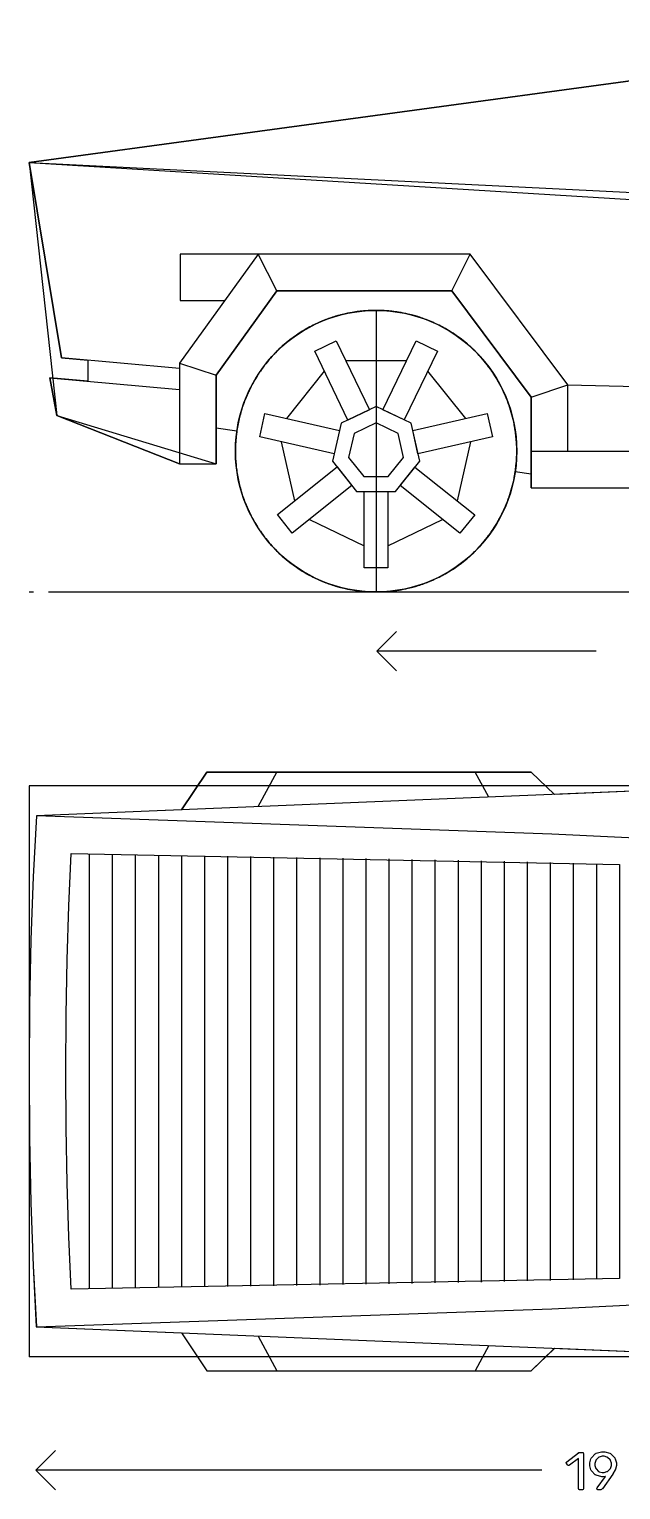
# Model space of a CAD drawing. Header units: millimetres. Extents: x 1207 to 16421, y -1609 to 10563.
# Drawn here: x 9897 to 10348, y 2546 to 3660 of the extents above; entities that cross this region are included whole.
import ezdxf

# ---------------------------------------------------------------- set-up
doc = ezdxf.new("R2010")
doc.units = ezdxf.units.MM
doc.layers.add('blueprint import', color=6, linetype='Continuous')
doc.layers.add('simplify body', color=3, linetype='Continuous')

msp = doc.modelspace()

# ---------------------------------------------------------------- linework, layer by layer
at = {"layer": 'blueprint import'}
for points in [[(10011.633, 3401.163), (9921.655, 3409.33), (9896.898, 3558.284), (10645.901, 3659.891), (11150.959, 3495.889)], [(10645.901, 3659.891), (9896.898, 3558.284), (9921.655, 3409.33), (9941.534, 3407.514), (9941.534, 3391.455), (9912.582, 3394.105), (9917.967, 3365.411), (10011.633, 3328.578), (10039.653, 3328.578), (10039.653, 3355.972), (10055.337, 3353.711), (10055.196, 3352.721), (10055.065, 3351.72), (10054.948, 3350.755), (10054.844, 3349.752), (10054.748, 3348.785), (10054.655, 3347.808), (10054.572, 3346.841), (10054.503, 3345.864), (10054.429, 3344.895), (10054.359, 3343.918), (10054.325, 3342.965), (10054.279, 3341.998), (10054.255, 3341.045), (10054.231, 3340.102), (10054.231, 3337.003), (10054.279, 3334.598), (10054.325, 3333.397), (10054.383, 3332.205), (10054.453, 3330.98), (10054.546, 3329.757), (10054.655, 3328.532), (10054.774, 3327.316), (10054.902, 3326.091), (10055.046, 3324.855), (10055.196, 3323.63), (10055.387, 3322.381), (10055.584, 3321.141), (10055.786, 3319.892), (10056.023, 3318.643), (10056.245, 3317.405), (10056.492, 3316.157), (10056.764, 3314.921), (10057.057, 3313.648), (10057.352, 3312.41), (10057.671, 3311.161), (10058.012, 3309.888), (10058.367, 3308.653), (10058.731, 3307.404), (10059.12, 3306.166), (10059.498, 3304.893), (10059.935, 3303.644), (10060.356, 3302.406), (10060.819, 3301.157), (10061.266, 3299.919), (10061.759, 3298.67), (10062.254, 3297.446), (10062.76, 3296.21), (10063.303, 3294.985), (10063.844, 3293.745), (10064.411, 3292.52), (10065, 3291.319), (10065.59, 3290.091), (10066.216, 3288.903), (10066.828, 3287.678), (10067.489, 3286.499), (10068.147, 3285.298), (10068.818, 3284.132), (10069.524, 3282.952), (10070.245, 3281.775), (10070.974, 3280.596), (10071.717, 3279.44), (10072.46, 3278.309), (10073.262, 3277.153), (10074.05, 3276.046), (10074.841, 3274.916), (10076.513, 3272.701), (10077.349, 3271.615), (10078.233, 3270.533), (10079.093, 3269.46), (10080.001, 3268.4), (10080.909, 3267.362), (10081.825, 3266.315), (10082.757, 3265.301), (10083.711, 3264.287), (10084.679, 3263.286), (10085.657, 3262.297), (10086.647, 3261.316), (10087.648, 3260.351), (10088.66, 3259.398), (10089.688, 3258.466), (10090.724, 3257.545), (10091.76, 3256.642), (10092.822, 3255.734), (10093.893, 3254.85), (10096.06, 3253.13), (10097.168, 3252.291), (10098.278, 3251.479), (10099.409, 3250.665), (10100.541, 3249.9), (10101.672, 3249.099), (10103.979, 3247.613), (10105.134, 3246.883), (10106.314, 3246.164), (10107.491, 3245.458), (10108.657, 3244.785), (10111.062, 3243.465), (10112.263, 3242.841), (10113.455, 3242.229), (10115.903, 3241.052), (10117.119, 3240.485), (10119.569, 3239.401), (10120.805, 3238.882), (10122.034, 3238.376), (10123.283, 3237.905), (10124.519, 3237.455), (10125.768, 3236.997), (10127.017, 3236.571), (10128.255, 3236.137), (10129.527, 3235.761), (10130.763, 3235.372), (10132.012, 3234.981), (10133.274, 3234.64), (10134.523, 3234.31), (10135.772, 3233.993), (10137.031, 3233.697), (10138.28, 3233.402), (10139.518, 3233.133), (10140.767, 3232.885), (10142.007, 3232.659), (10143.254, 3232.425), (10144.503, 3232.201), (10145.741, 3232.023), (10146.99, 3231.836), (10148.225, 3231.682), (10149.45, 3231.541), (10150.68, 3231.41), (10151.902, 3231.269), (10153.117, 3231.187), (10154.341, 3231.093), (10155.569, 3231.022), (10156.757, 3230.963), (10159.161, 3230.87), (10160.364, 3230.87), (10161.554, 3230.846), (10162.627, 3230.87), (10163.711, 3230.87), (10164.771, 3230.891), (10165.855, 3230.939), (10166.939, 3230.976), (10168.025, 3231.046), (10169.143, 3231.117), (10170.227, 3231.211), (10171.332, 3231.293), (10173.55, 3231.528), (10174.658, 3231.658), (10175.765, 3231.799), (10177.978, 3232.108), (10179.11, 3232.294), (10180.22, 3232.496), (10181.351, 3232.696), (10182.483, 3232.907), (10183.589, 3233.133), (10185.852, 3233.628), (10186.983, 3233.899), (10188.102, 3234.193), (10190.365, 3234.783), (10191.497, 3235.124), (10192.626, 3235.442), (10193.757, 3235.793), (10194.865, 3236.16), (10195.997, 3236.528), (10197.128, 3236.903), (10198.234, 3237.314), (10199.365, 3237.726), (10200.473, 3238.152), (10201.605, 3238.6), (10202.714, 3239.058), (10203.822, 3239.531), (10204.928, 3240.013), (10206.035, 3240.509), (10207.121, 3241.004), (10208.229, 3241.523), (10209.311, 3242.066), (10210.407, 3242.605), (10211.493, 3243.171), (10213.661, 3244.349), (10214.721, 3244.939), (10215.794, 3245.576), (10216.854, 3246.188), (10217.89, 3246.838), (10218.95, 3247.496), (10219.999, 3248.156), (10221.037, 3248.827), (10222.051, 3249.533), (10223.076, 3250.23), (10224.091, 3250.96), (10225.092, 3251.679), (10226.104, 3252.432), (10227.081, 3253.175), (10228.072, 3253.942), (10229.049, 3254.73), (10230.013, 3255.532), (10230.971, 3256.32), (10231.925, 3257.135), (10232.843, 3257.971), (10233.797, 3258.785), (10235.613, 3260.506), (10236.51, 3261.366), (10237.417, 3262.25), (10238.301, 3263.134), (10239.159, 3264.041), (10240.019, 3264.936), (10240.856, 3265.866), (10241.716, 3266.798), (10242.53, 3267.738), (10244.155, 3269.649), (10244.945, 3270.592), (10245.721, 3271.593), (10246.487, 3272.56), (10247.23, 3273.561), (10247.984, 3274.551), (10248.729, 3275.553), (10249.435, 3276.565), (10250.154, 3277.59), (10250.838, 3278.628), (10251.507, 3279.642), (10252.191, 3280.689), (10252.853, 3281.751), (10253.477, 3282.789), (10254.113, 3283.847), (10254.749, 3284.92), (10255.338, 3285.98), (10256.517, 3288.15), (10257.082, 3289.231), (10257.625, 3290.33), (10258.164, 3291.412), (10258.683, 3292.52), (10259.178, 3293.606), (10259.673, 3294.713), (10260.179, 3295.821), (10260.653, 3296.926), (10261.1, 3298.034), (10261.537, 3299.166), (10261.96, 3300.273), (10262.397, 3301.403), (10262.775, 3302.513), (10263.187, 3303.644), (10263.552, 3304.765), (10263.904, 3305.894), (10264.271, 3307.026), (10264.586, 3308.157), (10264.931, 3309.289), (10265.222, 3310.421), (10265.52, 3311.526), (10265.815, 3312.658), (10266.082, 3313.789), (10266.58, 3316.052), (10266.803, 3317.16), (10267.027, 3318.289), (10267.238, 3319.421), (10267.416, 3320.529), (10267.592, 3321.66), (10267.781, 3322.768), (10279.883, 3321.002), (10279.883, 3310.253), (10893.693, 3310.253)], [(9896.898, 3558.284), (11150.959, 3495.889)], [(10307.916, 3338.193), (10307.916, 3388.744), (10233.408, 3488.372), (10071.539, 3488.372), (10011.633, 3405.299), (10011.633, 3328.578)], [(10071.539, 3488.372), (10012.105, 3488.372), (10012.105, 3452.964), (10046.017, 3452.964)], [(10085.88, 3460.339), (10071.539, 3488.372)], [(10219.362, 3460.339), (10233.408, 3488.372)], [(10279.883, 3310.253), (10279.883, 3379.425), (10219.362, 3460.339), (10085.88, 3460.339), (10039.653, 3396.227), (10039.653, 3328.578)], [(9941.534, 3407.514), (9941.534, 3391.455)], [(10011.633, 3405.299), (10039.653, 3396.227)], [(10122.054, 3399.302), (10093.163, 3363.105)], [(10184.709, 3407.173), (10138.387, 3407.173)], [(10229.933, 3363.105), (10201.064, 3399.302)], [(10011.633, 3328.578), (9917.967, 3365.411), (9912.582, 3394.105), (10011.633, 3385.091)], [(10279.883, 3379.425), (10307.916, 3388.744)], [(10307.916, 3388.744), (10865.671, 3375.192)], [(10039.653, 3355.972), (10055.337, 3353.711)], [(10089.132, 3345.415), (10099.431, 3300.252)], [(10223.665, 3300.252), (10233.975, 3345.415)], [(10279.883, 3338.193), (10893.693, 3338.193)], [(10011.633, 3328.578), (10039.653, 3328.578)], [(10267.781, 3322.768), (10279.883, 3321.002)], [(10279.883, 3310.253), (10893.693, 3310.253)], [(10110.742, 3286.073), (10152.48, 3265.983)], [(10170.627, 3265.983), (10212.351, 3286.073)], [(9896.898, 3230.846), (9900.292, 3230.846)], [(9911.651, 3230.846), (11213.261, 3230.846)], [(10177.216, 3170.82), (10162.215, 3185.822), (10177.216, 3200.823)], [(10329.361, 3185.822), (10162.215, 3185.822)], [(10375.543, 3079.711), (10297.736, 3076.483), (10297.736, 3076.483), (10279.883, 3093.557), (10032.538, 3093.557), (10013.012, 3064.733), (9902.354, 3060.187), (9899.974, 3013.63), (9898.277, 2965.648), (9897.24, 2916.204), (9896.898, 2865.325), (9897.24, 2814.443), (9898.253, 2765.012), (9899.95, 2717.03), (9902.33, 2670.462), (10012.989, 2665.925), (10032.514, 2637.091), (10279.859, 2637.091), (10297.712, 2654.177), (10375.517, 2650.96)], [(10013.012, 3064.733), (10032.538, 3093.557), (10279.883, 3093.557), (10297.736, 3076.483)], [(10071.539, 3067.161), (10085.88, 3093.557)], [(10247.619, 3074.42), (10237.215, 3093.557)], [(9902.354, 2670.45), (10375.543, 2650.96), (10381.446, 2688.502), (10381.446, 3042.134), (10375.543, 3079.665), (9902.354, 3060.187)], [(10476.103, 3037.434), (10295.566, 3046.293), (9902.354, 3060.187), (9899.974, 3013.63), (9898.277, 2965.648), (9897.24, 2916.204), (9896.898, 2865.325), (9897.24, 2814.443), (9898.277, 2764.989), (9899.974, 2717.006), (9902.354, 2670.45), (10295.566, 2684.354), (10476.103, 2693.204)], [(9942.642, 3031.142), (9942.642, 2699.496)], [(9960.246, 3030.821), (9960.246, 2699.837)], [(9977.827, 3030.506), (9977.827, 2700.133)], [(9995.431, 3030.184), (9995.431, 2700.439)], [(10013.012, 3029.893), (10013.012, 2700.732)], [(10030.581, 3029.609), (10030.581, 2701.028)], [(10048.185, 3029.326), (10048.185, 2701.299)], [(10065.766, 3029.042), (10065.766, 2701.595)], [(10083.37, 3028.762), (10083.37, 2701.864)], [(10100.951, 3028.477), (10100.951, 2702.159)], [(10118.544, 3028.182), (10118.544, 2702.455)], [(10136.123, 3027.889), (10136.123, 2702.748)], [(10153.729, 3027.593), (10153.729, 2703.043)], [(10171.309, 3027.274), (10171.309, 2703.36)], [(10188.914, 3026.957), (10188.914, 2703.68)], [(10206.485, 3026.616), (10206.485, 2704.021)], [(10224.091, 3026.273), (10224.091, 2704.364)], [(10241.67, 3025.895), (10241.67, 2704.739)], [(10259.25, 3025.51), (10259.25, 2705.128)], [(10276.855, 3025.095), (10276.855, 2705.552)], [(10294.435, 3024.646), (10294.435, 2705.988)], [(10312.027, 3024.177), (10312.027, 2706.46)], [(10329.609, 3023.669), (10329.609, 2706.955)], [(10013.012, 2665.902), (10032.538, 2637.079), (10279.883, 2637.079), (10297.736, 2654.153)], [(10071.539, 2663.474), (10085.88, 2637.079)], [(10247.619, 2656.239), (10237.215, 2637.079)], [(9917.036, 2546.394), (9902.035, 2561.394), (9917.036, 2576.395)], [(10287.954, 2561.394), (9902.035, 2561.394)]]:
    msp.add_lwpolyline(points, dxfattribs=at)
for points in [[(10268.889, 3338.193), (10268.865, 3340.054), (10268.819, 3341.929), (10268.723, 3343.79), (10268.617, 3345.662), (10268.476, 3347.515), (10268.3, 3349.376), (10268.098, 3351.224), (10267.85, 3353.086), (10267.57, 3354.938), (10267.262, 3356.776), (10266.921, 3358.6), (10266.556, 3360.44), (10266.156, 3362.266), (10265.718, 3364.082), (10265.248, 3365.883), (10264.74, 3367.698), (10264.221, 3369.49), (10263.659, 3371.269), (10263.066, 3373.037), (10262.442, 3374.803), (10261.806, 3376.549), (10261.1, 3378.293), (10260.405, 3380), (10259.651, 3381.72), (10258.885, 3383.419), (10258.07, 3385.113), (10257.26, 3386.787), (10256.4, 3388.449), (10255.492, 3390.1), (10254.584, 3391.724), (10253.639, 3393.327), (10252.662, 3394.917), (10251.674, 3396.498), (10250.623, 3398.064), (10249.589, 3399.595), (10248.503, 3401.116), (10247.395, 3402.625), (10246.264, 3404.095), (10245.089, 3405.57), (10243.909, 3407.019), (10242.684, 3408.446), (10241.468, 3409.849), (10240.195, 3411.228), (10238.914, 3412.581), (10237.615, 3413.923), (10236.286, 3415.233), (10234.928, 3416.519), (10233.549, 3417.789), (10232.17, 3419.027), (10230.747, 3420.228), (10229.297, 3421.432), (10227.848, 3422.609), (10226.373, 3423.74), (10224.864, 3424.848), (10223.343, 3425.958), (10221.803, 3426.992), (10220.27, 3428.041), (10218.68, 3429.055), (10217.101, 3430.033), (10215.498, 3430.977), (10213.861, 3431.907), (10212.234, 3432.815), (10210.559, 3433.673), (10208.911, 3434.509), (10207.215, 3435.323), (10203.822, 3436.857), (10202.078, 3437.563), (10200.356, 3438.258), (10198.588, 3438.916), (10196.857, 3439.552), (10195.065, 3440.145), (10193.299, 3440.731), (10191.507, 3441.25), (10189.705, 3441.77), (10187.891, 3442.241), (10186.086, 3442.675), (10184.271, 3443.077), (10182.446, 3443.466), (10180.609, 3443.807), (10178.756, 3444.126), (10176.919, 3444.421), (10175.07, 3444.669), (10173.207, 3444.893), (10171.356, 3445.067), (10169.471, 3445.234), (10167.623, 3445.338), (10165.748, 3445.436), (10163.889, 3445.505), (10162.013, 3445.529), (10160.151, 3445.505), (10158.277, 3445.481), (10156.429, 3445.386), (10154.543, 3445.305), (10152.693, 3445.164), (10150.829, 3444.986), (10148.981, 3444.773), (10147.12, 3444.552), (10145.269, 3444.28), (10143.417, 3443.985), (10141.581, 3443.644), (10139.744, 3443.29), (10137.939, 3442.877), (10136.102, 3442.475), (10134.299, 3441.993), (10132.483, 3441.522), (10130.694, 3441.003), (10128.915, 3440.436), (10127.147, 3439.847), (10125.379, 3439.235), (10123.624, 3438.599), (10121.88, 3437.927), (10120.158, 3437.222), (10118.437, 3436.479), (10116.743, 3435.712), (10115.045, 3434.911), (10113.37, 3434.098), (10111.698, 3433.238), (10110.06, 3432.354), (10108.41, 3431.459), (10105.204, 3429.55), (10103.638, 3428.56), (10102.057, 3427.535), (10100.517, 3426.473), (10099.007, 3425.415), (10097.487, 3424.307), (10095.991, 3423.176), (10094.516, 3422.02), (10093.08, 3420.841), (10091.653, 3419.64), (10090.25, 3418.404), (10088.86, 3417.155), (10087.481, 3415.893), (10086.152, 3414.573), (10084.842, 3413.263), (10083.548, 3411.91), (10082.264, 3410.531), (10081.015, 3409.141), (10079.79, 3407.738), (10078.598, 3406.302), (10077.419, 3404.851), (10076.287, 3403.379), (10075.155, 3401.882), (10074.074, 3400.362), (10072.99, 3398.829), (10071.941, 3397.289), (10070.927, 3395.708), (10069.949, 3394.129), (10068.985, 3392.515), (10068.053, 3390.912), (10067.143, 3389.285), (10066.285, 3387.634), (10065.425, 3385.951), (10064.611, 3384.277), (10063.822, 3382.583), (10063.082, 3380.86), (10062.348, 3379.153), (10061.655, 3377.433), (10060.968, 3375.687), (10060.332, 3373.921), (10059.72, 3372.153), (10059.157, 3370.374), (10058.614, 3368.582), (10058.095, 3366.791), (10057.624, 3364.99), (10057.165, 3363.174), (10056.74, 3361.359), (10056.351, 3359.532), (10056.023, 3357.695), (10055.678, 3355.844), (10055.387, 3354.007), (10055.139, 3352.156), (10054.902, 3350.306), (10054.7, 3348.444), (10054.546, 3346.594), (10054.409, 3344.709), (10054.325, 3342.86), (10054.255, 3340.975), (10054.231, 3339.122), (10054.231, 3337.25), (10054.255, 3335.389), (10054.325, 3333.515), (10054.409, 3331.653), (10054.546, 3329.781), (10054.7, 3327.928), (10054.902, 3326.067), (10055.139, 3324.219), (10055.387, 3322.357), (10055.678, 3320.529), (10056.023, 3318.667), (10056.351, 3316.843), (10056.74, 3315.003), (10057.165, 3313.201), (10057.624, 3311.385), (10058.095, 3309.582), (10058.614, 3307.793), (10059.157, 3306.001), (10059.72, 3304.209), (10060.332, 3302.454), (10060.968, 3300.686), (10061.655, 3298.942), (10062.348, 3297.222), (10063.082, 3295.499), (10063.822, 3293.781), (10064.611, 3292.085), (10065.425, 3290.411), (10066.285, 3288.736), (10067.143, 3287.112), (10068.053, 3285.461), (10068.985, 3283.847), (10069.949, 3282.246), (10070.927, 3280.665), (10071.941, 3279.075), (10072.99, 3277.542), (10074.074, 3276.002), (10075.155, 3274.493), (10076.287, 3272.994), (10077.419, 3271.521), (10078.598, 3270.073), (10079.79, 3268.622), (10081.015, 3267.221), (10082.264, 3265.842), (10083.548, 3264.463), (10084.842, 3263.134), (10086.152, 3261.789), (10087.481, 3260.506), (10088.86, 3259.22), (10090.25, 3257.971), (10091.653, 3256.722), (10093.08, 3255.532), (10094.516, 3254.355), (10095.991, 3253.199), (10097.487, 3252.068), (10099.007, 3250.96), (10100.517, 3249.9), (10102.057, 3248.853), (10103.638, 3247.815), (10105.204, 3246.814), (10106.809, 3245.869), (10108.41, 3244.915), (10110.06, 3244.008), (10111.698, 3243.124), (10113.37, 3242.277), (10115.045, 3241.449), (10116.743, 3240.663), (10118.437, 3239.896), (10120.158, 3239.153), (10121.88, 3238.445), (10123.624, 3237.763), (10125.379, 3237.138), (10127.147, 3236.528), (10128.915, 3235.935), (10130.694, 3235.372), (10132.483, 3234.853), (10134.299, 3234.369), (10136.102, 3233.921), (10137.939, 3233.498), (10139.744, 3233.085), (10141.581, 3232.72), (10143.417, 3232.379), (10147.12, 3231.812), (10148.981, 3231.589), (10150.829, 3231.389), (10152.693, 3231.235), (10154.543, 3231.069), (10156.429, 3230.976), (10158.277, 3230.915), (10160.151, 3230.87), (10162.013, 3230.846), (10163.889, 3230.87), (10165.748, 3230.939), (10167.623, 3231.022), (10169.471, 3231.139), (10171.356, 3231.293), (10173.207, 3231.482), (10175.07, 3231.706), (10176.919, 3231.953), (10178.756, 3232.249), (10180.609, 3232.566), (10182.446, 3232.907), (10184.271, 3233.285), (10186.086, 3233.697), (10187.891, 3234.123), (10189.705, 3234.605), (10191.507, 3235.124), (10193.299, 3235.663), (10195.065, 3236.23), (10196.857, 3236.819), (10198.588, 3237.455), (10200.356, 3238.104), (10202.078, 3238.81), (10203.822, 3239.507), (10205.516, 3240.285), (10207.215, 3241.052), (10208.911, 3241.864), (10210.559, 3242.702), (10212.234, 3243.56), (10213.861, 3244.466), (10215.498, 3245.387), (10217.101, 3246.342), (10218.68, 3247.32), (10220.27, 3248.334), (10221.803, 3249.368), (10223.343, 3250.441), (10224.864, 3251.525), (10226.373, 3252.632), (10227.848, 3253.764), (10229.297, 3254.943), (10230.747, 3256.133), (10232.17, 3257.334), (10233.549, 3258.583), (10234.928, 3259.845), (10236.286, 3261.142), (10237.615, 3262.447), (10238.914, 3263.781), (10240.195, 3265.147), (10241.468, 3266.526), (10242.684, 3267.929), (10243.909, 3269.352), (10245.089, 3270.803), (10246.264, 3272.264), (10247.395, 3273.739), (10248.503, 3275.257), (10249.589, 3276.778), (10250.623, 3278.309), (10251.674, 3279.877), (10252.662, 3281.456), (10253.639, 3283.035), (10254.584, 3284.649), (10255.492, 3286.275), (10256.4, 3287.926), (10257.26, 3289.577), (10258.07, 3291.247), (10258.885, 3292.945), (10259.651, 3294.642), (10260.405, 3296.364), (10261.1, 3298.082), (10261.806, 3299.826), (10262.442, 3301.57), (10263.066, 3303.338), (10263.659, 3305.093), (10264.221, 3306.885), (10264.74, 3308.677), (10265.248, 3310.477), (10265.718, 3312.293), (10266.156, 3314.106), (10266.556, 3315.935), (10266.921, 3317.773), (10267.262, 3319.599), (10267.57, 3321.437), (10267.85, 3323.285), (10268.098, 3325.137), (10268.3, 3326.999), (10268.476, 3328.849), (10268.617, 3330.735), (10268.723, 3332.583), (10268.819, 3334.446), (10268.865, 3336.321), (10268.889, 3338.193)], [(10268.889, 3338.193), (10268.889, 3339.37), (10268.865, 3340.573), (10268.819, 3341.774), (10268.771, 3342.965), (10268.723, 3344.166), (10268.641, 3345.391), (10268.548, 3346.618), (10268.454, 3347.832), (10268.346, 3349.057), (10268.207, 3350.284), (10268.052, 3351.52), (10267.887, 3352.745), (10267.711, 3353.983), (10267.533, 3355.232), (10267.323, 3356.48), (10267.097, 3357.716), (10266.849, 3358.965), (10266.601, 3360.205), (10266.33, 3361.454), (10266.037, 3362.727), (10265.741, 3363.965), (10265.424, 3365.214), (10265.081, 3366.473), (10264.74, 3367.722), (10264.388, 3368.971), (10264, 3370.233), (10263.598, 3371.482), (10263.187, 3372.718), (10262.762, 3373.967), (10262.303, 3375.205), (10261.83, 3376.453), (10261.348, 3377.702), (10260.852, 3378.94), (10259.814, 3381.39), (10259.25, 3382.628), (10258.12, 3385.08), (10257.508, 3386.268), (10256.895, 3387.495), (10256.259, 3388.697), (10255.609, 3389.898), (10254.949, 3391.064), (10254.276, 3392.243), (10253.57, 3393.444), (10252.864, 3394.6), (10252.143, 3395.779), (10251.402, 3396.932), (10250.623, 3398.064), (10249.86, 3399.22), (10249.07, 3400.349), (10247.443, 3402.566), (10246.605, 3403.674), (10244.887, 3405.842), (10244.003, 3406.902), (10243.095, 3407.975), (10242.189, 3409.011), (10241.268, 3410.049), (10240.336, 3411.074), (10239.383, 3412.086), (10238.438, 3413.1), (10237.437, 3414.078), (10236.46, 3415.055), (10235.447, 3416.024), (10234.457, 3416.977), (10233.408, 3417.896), (10232.372, 3418.825), (10231.336, 3419.733), (10230.261, 3420.641), (10229.203, 3421.525), (10227.033, 3423.245), (10225.926, 3424.081), (10223.713, 3425.706), (10222.581, 3426.497), (10221.426, 3427.263), (10220.294, 3428.017), (10219.139, 3428.76), (10217.959, 3429.503), (10216.808, 3430.211), (10215.629, 3430.903), (10214.425, 3431.59), (10213.259, 3432.246), (10212.056, 3432.895), (10210.855, 3433.531), (10209.632, 3434.144), (10208.44, 3434.735), (10207.215, 3435.323), (10205.99, 3435.888), (10204.776, 3436.431), (10203.527, 3436.974), (10202.302, 3437.493), (10201.064, 3437.986), (10199.815, 3438.47), (10198.566, 3438.94), (10197.326, 3439.378), (10196.077, 3439.8), (10194.841, 3440.238), (10193.592, 3440.638), (10192.331, 3441.003), (10191.082, 3441.381), (10189.833, 3441.722), (10188.573, 3442.063), (10187.324, 3442.382), (10186.086, 3442.675), (10184.837, 3442.971), (10183.578, 3443.242), (10181.08, 3443.737), (10179.842, 3443.935), (10178.593, 3444.174), (10177.353, 3444.35), (10176.106, 3444.528), (10174.881, 3444.691), (10173.643, 3444.843), (10172.418, 3444.962), (10171.191, 3445.09), (10169.979, 3445.188), (10168.754, 3445.282), (10167.551, 3445.338), (10166.326, 3445.412), (10165.138, 3445.455), (10163.933, 3445.505), (10162.734, 3445.505), (10161.554, 3445.529), (10160.364, 3445.505), (10159.161, 3445.505), (10156.757, 3445.412), (10155.569, 3445.338), (10154.341, 3445.282), (10153.117, 3445.188), (10151.902, 3445.09), (10150.68, 3444.962), (10149.45, 3444.843), (10148.225, 3444.691), (10146.99, 3444.528), (10145.741, 3444.35), (10144.503, 3444.174), (10143.254, 3443.935), (10142.007, 3443.737), (10140.767, 3443.49), (10139.518, 3443.242), (10138.28, 3442.971), (10137.031, 3442.675), (10135.772, 3442.382), (10134.523, 3442.063), (10133.274, 3441.722), (10132.012, 3441.381), (10130.763, 3441.003), (10129.527, 3440.638), (10128.255, 3440.238), (10127.017, 3439.8), (10125.768, 3439.378), (10124.519, 3438.94), (10123.283, 3438.47), (10122.034, 3437.986), (10120.805, 3437.493), (10119.569, 3436.974), (10117.119, 3435.888), (10115.903, 3435.323), (10113.455, 3434.144), (10112.263, 3433.531), (10111.062, 3432.895), (10109.858, 3432.246), (10108.657, 3431.59), (10107.491, 3430.903), (10106.314, 3430.211), (10105.134, 3429.503), (10102.824, 3428.017), (10101.672, 3427.263), (10100.541, 3426.497), (10099.409, 3425.706), (10098.278, 3424.896), (10097.168, 3424.081), (10096.06, 3423.245), (10093.893, 3421.525), (10092.822, 3420.641), (10091.76, 3419.733), (10090.724, 3418.825), (10089.688, 3417.896), (10088.66, 3416.977), (10087.648, 3416.024), (10086.647, 3415.055), (10085.657, 3414.078), (10084.679, 3413.1), (10083.711, 3412.086), (10082.757, 3411.074), (10081.825, 3410.049), (10080.909, 3409.011), (10080.001, 3407.975), (10079.093, 3406.902), (10078.233, 3405.842), (10077.349, 3404.758), (10076.513, 3403.674), (10074.841, 3401.457), (10074.05, 3400.349), (10073.262, 3399.22), (10072.46, 3398.064), (10071.717, 3396.932), (10070.974, 3395.779), (10070.245, 3394.6), (10069.524, 3393.444), (10068.818, 3392.243), (10068.147, 3391.064), (10067.489, 3389.898), (10066.828, 3388.697), (10066.216, 3387.495), (10065.59, 3386.268), (10065, 3385.08), (10064.411, 3383.853), (10063.844, 3382.628), (10063.303, 3381.39), (10062.76, 3380.165), (10062.254, 3378.94), (10061.759, 3377.702), (10061.266, 3376.453), (10060.819, 3375.205), (10060.356, 3373.967), (10059.935, 3372.718), (10059.498, 3371.482), (10059.12, 3370.233), (10058.731, 3368.971), (10058.367, 3367.722), (10058.012, 3366.473), (10057.671, 3365.214), (10057.352, 3363.965), (10057.057, 3362.727), (10056.764, 3361.454), (10056.492, 3360.205), (10056.245, 3358.965), (10056.023, 3357.716), (10055.786, 3356.48), (10055.387, 3353.983), (10055.196, 3352.745), (10055.046, 3351.52), (10054.902, 3350.284), (10054.774, 3349.057), (10054.655, 3347.832), (10054.546, 3346.618), (10054.453, 3345.391), (10054.383, 3344.166), (10054.325, 3342.965), (10054.279, 3341.774), (10054.231, 3339.37), (10054.231, 3337.003), (10054.279, 3334.598), (10054.325, 3333.397), (10054.383, 3332.205), (10054.453, 3330.98), (10054.546, 3329.757), (10054.655, 3328.532), (10054.774, 3327.316), (10054.902, 3326.091), (10055.046, 3324.855), (10055.196, 3323.63), (10055.387, 3322.381), (10055.584, 3321.141), (10055.786, 3319.892), (10056.023, 3318.643), (10056.245, 3317.405), (10056.492, 3316.157), (10056.764, 3314.921), (10057.057, 3313.648), (10057.352, 3312.41), (10057.671, 3311.161), (10058.012, 3309.888), (10058.367, 3308.653), (10058.731, 3307.404), (10059.12, 3306.166), (10059.498, 3304.893), (10059.935, 3303.644), (10060.356, 3302.406), (10060.819, 3301.157), (10061.266, 3299.919), (10061.759, 3298.67), (10062.254, 3297.446), (10062.76, 3296.21), (10063.303, 3294.985), (10063.844, 3293.745), (10064.411, 3292.52), (10065, 3291.319), (10065.59, 3290.091), (10066.216, 3288.903), (10066.828, 3287.678), (10067.489, 3286.499), (10068.147, 3285.298), (10068.818, 3284.132), (10069.524, 3282.952), (10070.245, 3281.775), (10070.974, 3280.596), (10071.717, 3279.44), (10072.46, 3278.309), (10073.262, 3277.153), (10074.05, 3276.046), (10074.841, 3274.916), (10076.513, 3272.701), (10077.349, 3271.615), (10078.233, 3270.533), (10079.093, 3269.46), (10080.001, 3268.4), (10080.909, 3267.362), (10081.825, 3266.315), (10082.757, 3265.301), (10083.711, 3264.287), (10084.679, 3263.286), (10085.657, 3262.297), (10086.647, 3261.316), (10087.648, 3260.351), (10088.66, 3259.398), (10089.688, 3258.466), (10090.724, 3257.545), (10091.76, 3256.642), (10092.822, 3255.734), (10093.893, 3254.85), (10096.06, 3253.13), (10097.168, 3252.291), (10098.278, 3251.479), (10099.409, 3250.665), (10100.541, 3249.9), (10101.672, 3249.099), (10103.979, 3247.613), (10105.134, 3246.883), (10106.314, 3246.164), (10107.491, 3245.458), (10108.657, 3244.785), (10111.062, 3243.465), (10112.263, 3242.841), (10113.455, 3242.229), (10115.903, 3241.052), (10117.119, 3240.485), (10119.569, 3239.401), (10120.805, 3238.882), (10122.034, 3238.376), (10123.283, 3237.905), (10124.519, 3237.455), (10125.768, 3236.997), (10127.017, 3236.571), (10128.255, 3236.137), (10129.527, 3235.761), (10130.763, 3235.372), (10132.012, 3234.981), (10133.274, 3234.64), (10134.523, 3234.31), (10135.772, 3233.993), (10137.031, 3233.697), (10138.28, 3233.402), (10139.518, 3233.133), (10140.767, 3232.885), (10142.007, 3232.659), (10143.254, 3232.425), (10144.503, 3232.201), (10145.741, 3232.023), (10146.99, 3231.836), (10148.225, 3231.682), (10149.45, 3231.541), (10150.68, 3231.41), (10151.902, 3231.269), (10153.117, 3231.187), (10154.341, 3231.093), (10155.569, 3231.022), (10156.757, 3230.963), (10159.161, 3230.87), (10160.364, 3230.87), (10161.554, 3230.846), (10162.734, 3230.87), (10163.933, 3230.87), (10165.138, 3230.915), (10166.326, 3230.963), (10167.551, 3231.022), (10168.754, 3231.093), (10169.979, 3231.187), (10171.191, 3231.269), (10172.418, 3231.41), (10173.643, 3231.541), (10174.881, 3231.682), (10176.106, 3231.836), (10177.353, 3232.023), (10178.593, 3232.201), (10179.842, 3232.425), (10181.08, 3232.659), (10182.329, 3232.885), (10183.578, 3233.133), (10184.837, 3233.402), (10186.086, 3233.697), (10187.324, 3233.993), (10188.573, 3234.31), (10189.833, 3234.64), (10191.082, 3234.981), (10192.331, 3235.372), (10193.592, 3235.761), (10194.841, 3236.137), (10196.077, 3236.571), (10197.326, 3236.997), (10198.566, 3237.455), (10199.815, 3237.905), (10201.064, 3238.376), (10202.302, 3238.882), (10203.527, 3239.401), (10204.776, 3239.942), (10205.99, 3240.485), (10207.215, 3241.052), (10208.44, 3241.64), (10209.632, 3242.229), (10210.855, 3242.841), (10212.056, 3243.465), (10213.259, 3244.125), (10214.425, 3244.785), (10215.629, 3245.458), (10216.808, 3246.164), (10217.959, 3246.883), (10219.139, 3247.613), (10220.294, 3248.358), (10221.426, 3249.099), (10222.581, 3249.9), (10223.713, 3250.665), (10225.926, 3252.291), (10227.033, 3253.13), (10229.203, 3254.85), (10230.261, 3255.734), (10231.336, 3256.642), (10232.372, 3257.545), (10233.408, 3258.466), (10234.457, 3259.398), (10235.447, 3260.351), (10236.46, 3261.316), (10237.437, 3262.297), (10238.438, 3263.286), (10239.383, 3264.287), (10240.336, 3265.301), (10241.268, 3266.315), (10242.189, 3267.362), (10243.095, 3268.4), (10244.003, 3269.46), (10244.887, 3270.533), (10246.605, 3272.701), (10247.443, 3273.809), (10248.255, 3274.916), (10249.07, 3276.046), (10249.86, 3277.153), (10250.623, 3278.309), (10251.402, 3279.44), (10252.143, 3280.596), (10252.864, 3281.775), (10254.276, 3284.132), (10254.949, 3285.298), (10255.609, 3286.499), (10256.259, 3287.678), (10256.895, 3288.903), (10257.508, 3290.091), (10258.12, 3291.319), (10258.683, 3292.52), (10259.25, 3293.745), (10259.814, 3294.985), (10260.333, 3296.21), (10260.852, 3297.446), (10261.348, 3298.67), (10261.83, 3299.919), (10262.303, 3301.157), (10262.762, 3302.406), (10263.187, 3303.644), (10263.598, 3304.893), (10264, 3306.166), (10264.388, 3307.404), (10264.74, 3308.653), (10265.081, 3309.888), (10265.424, 3311.161), (10265.741, 3312.41), (10266.037, 3313.648), (10266.33, 3314.921), (10266.601, 3316.157), (10266.849, 3317.405), (10267.097, 3318.643), (10267.323, 3319.892), (10267.533, 3321.141), (10267.711, 3322.381), (10267.887, 3323.63), (10268.052, 3324.855), (10268.207, 3326.091), (10268.346, 3327.316), (10268.454, 3328.532), (10268.641, 3330.98), (10268.723, 3332.205), (10268.771, 3333.397), (10268.865, 3335.802), (10268.889, 3337.003), (10268.889, 3338.193)], [(10114.784, 3414.456), (10131.141, 3422.324), (10156.429, 3369.818), (10140.072, 3361.936), (10114.784, 3414.456)], [(10166.739, 3369.818), (10192.026, 3422.324), (10208.37, 3414.456), (10183.082, 3361.949), (10166.739, 3369.818)], [(10072.742, 3349.161), (10076.774, 3366.851), (10133.593, 3353.876), (10129.562, 3336.19), (10072.742, 3349.161)], [(10128.278, 3330.591), (10146.742, 3307.449), (10176.352, 3307.449), (10194.817, 3330.591), (10188.232, 3359.463), (10161.554, 3372.316), (10134.888, 3359.463), (10128.278, 3330.591)], [(10189.481, 3353.865), (10246.301, 3366.827), (10250.329, 3349.142), (10193.523, 3336.177), (10189.481, 3353.865)], [(10140.604, 3333.397), (10152.233, 3318.832), (10170.874, 3318.832), (10182.483, 3333.397), (10178.346, 3351.565), (10161.554, 3359.662), (10144.776, 3351.565), (10140.604, 3333.397)], [(10086.306, 3289.798), (10131.871, 3326.139), (10143.182, 3311.952), (10097.617, 3275.611), (10086.306, 3289.798)], [(10179.925, 3311.904), (10191.236, 3326.091), (10236.801, 3289.75), (10225.489, 3275.563), (10179.925, 3311.904)], [(10152.48, 3307.449), (10170.627, 3307.449), (10170.627, 3249.168), (10152.48, 3249.168), (10152.48, 3307.449)], [(10347.212, 2707.498), (9928.866, 2699.225), (9927.146, 2739.16), (9925.932, 2780.155), (9925.178, 2822.208), (9924.931, 2865.325), (9925.178, 2908.429), (9925.932, 2950.481), (9927.146, 2991.476), (9928.866, 3031.414), (10347.212, 3023.126), (10347.212, 2707.498)], [(10316.258, 2546.642), (10316.212, 2546.689), (10316.01, 2547.172), (10316.01, 2547.325), (10316.01, 2570.291), (10309.178, 2565.036), (10309.13, 2565), (10308.704, 2564.788), (10308.574, 2564.788), (10308.4, 2564.788), (10307.916, 2565.141), (10307.868, 2565.201), (10306.891, 2566.461), (10306.856, 2566.508), (10306.689, 2566.897), (10306.689, 2567.027), (10306.689, 2567.215), (10307.032, 2567.71), (10307.101, 2567.757), (10315.941, 2574.58), (10316.01, 2574.627), (10316.751, 2574.875), (10317.012, 2574.875), (10318.934, 2574.875), (10319.099, 2574.875), (10319.557, 2574.651), (10319.605, 2574.603), (10319.651, 2574.568), (10319.885, 2574.097), (10319.885, 2573.932), (10319.885, 2547.302), (10319.885, 2547.136), (10319.651, 2546.665), (10319.605, 2546.618), (10319.557, 2546.583), (10319.086, 2546.347), (10318.934, 2546.347), (10316.942, 2546.347), (10316.858, 2546.359), (10316.293, 2546.606), (10316.258, 2546.642)], [(10330.293, 2546.642), (10330.245, 2546.689), (10330.067, 2547.136), (10330.067, 2547.278), (10330.067, 2547.408), (10330.184, 2547.761), (10330.221, 2547.796), (10336.49, 2556.504), (10336.327, 2556.469), (10334.735, 2556.257), (10334.202, 2556.257), (10333.707, 2556.269), (10329.431, 2557.4), (10329.066, 2557.612), (10328.688, 2557.836), (10325.886, 2560.723), (10325.697, 2561.076), (10325.497, 2561.442), (10324.542, 2564.623), (10324.542, 2565.672), (10324.542, 2566.838), (10325.497, 2569.949), (10325.697, 2570.315), (10325.886, 2570.68), (10328.773, 2573.661), (10329.161, 2573.885), (10329.539, 2574.121), (10333.427, 2575.264), (10334.722, 2575.264), (10336.112, 2575.264), (10339.919, 2574.156), (10340.308, 2573.932), (10340.686, 2573.708), (10343.62, 2570.762), (10343.82, 2570.397), (10344.007, 2570.043), (10344.999, 2566.826), (10344.999, 2565.742), (10344.999, 2564.753), (10344.339, 2562.078), (10344.209, 2561.783), (10344.067, 2561.5), (10342.312, 2558.531), (10342.1, 2558.225), (10334.202, 2547.148), (10334.157, 2547.089), (10333.699, 2546.595), (10333.664, 2546.559), (10333.614, 2546.524), (10333.084, 2546.323), (10332.908, 2546.323), (10330.882, 2546.323), (10330.81, 2546.347), (10330.326, 2546.606), (10330.293, 2546.642)], [(10337.964, 2560.263), (10338.199, 2560.393), (10340.13, 2562.208), (10340.284, 2562.431), (10340.425, 2562.667), (10341.144, 2564.93), (10341.144, 2565.672), (10341.144, 2566.497), (10340.425, 2568.735), (10340.284, 2568.971), (10340.143, 2569.219), (10338.212, 2571.045), (10337.964, 2571.175), (10337.706, 2571.304), (10335.475, 2571.94), (10334.745, 2571.94), (10333.946, 2571.94), (10331.813, 2571.304), (10331.574, 2571.175), (10331.329, 2571.045), (10329.409, 2569.219), (10329.268, 2568.971), (10329.127, 2568.735), (10328.408, 2566.438), (10328.408, 2565.672), (10328.408, 2564.871), (10329.127, 2562.667), (10329.268, 2562.431), (10329.409, 2562.208), (10331.316, 2560.393), (10331.555, 2560.263), (10331.789, 2560.134), (10333.979, 2559.497), (10334.722, 2559.497), (10335.525, 2559.497), (10337.717, 2560.145), (10337.964, 2560.263)]]:
    msp.add_lwpolyline(points, close=True, dxfattribs=at)
at = {"layer": 'simplify body'}
for p, q in [((10645.901, 3659.891), (9896.898, 3558.284)), ((9896.898, 3558.284), (9917.967, 3365.411)), ((9896.898, 3558.284), (11219.692, 3477.309)), ((10039.653, 3396.227), (10085.88, 3460.339)), ((10085.88, 3460.339), (10219.362, 3460.339)), ((10219.362, 3460.339), (10279.883, 3379.425)), ((10161.553, 3445.529), (10161.553, 3230.846)), ((10039.653, 3328.578), (10039.653, 3396.227)), ((10279.883, 3379.425), (10279.883, 3310.253)), ((9917.967, 3365.411), (10039.653, 3328.578)), ((10279.883, 3310.253), (10893.693, 3310.253)), ((11145.564, 3082.952), (9896.898, 3082.952)), ((9896.898, 3082.952), (9896.898, 2647.684)), ((11145.564, 2647.684), (9896.898, 2647.684))]:
    msp.add_line(p, q, dxfattribs=at)
msp.add_circle((10161.553, 3338.187), 107.335, dxfattribs=at)

doc.saveas('drawing.dxf')
